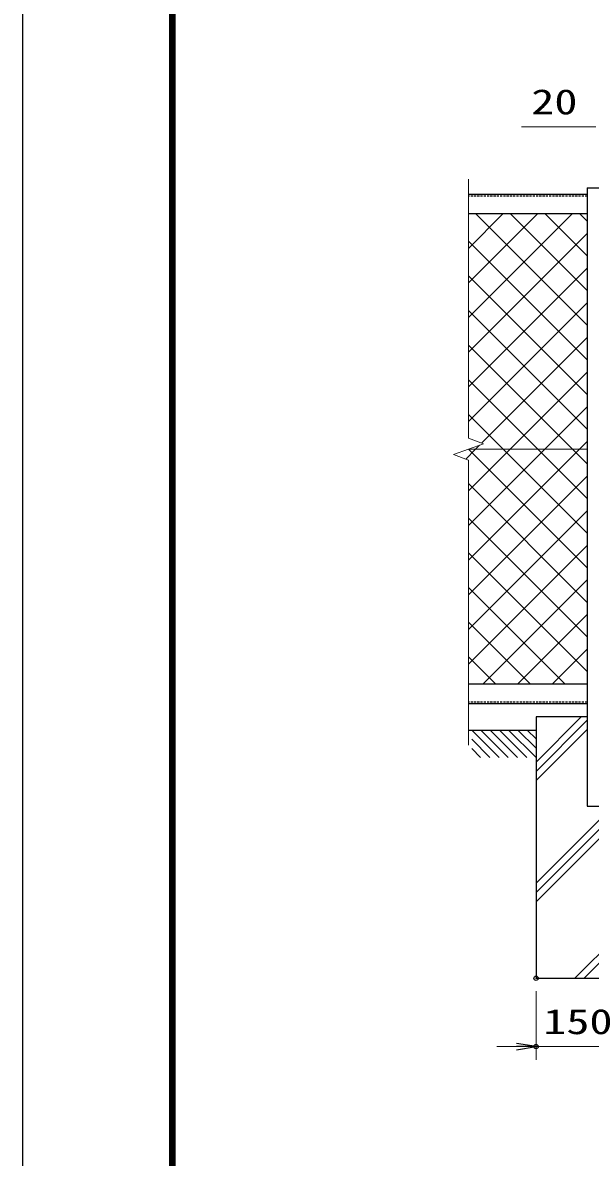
# Model space of a CAD drawing. Units: millimetres, scale not verified. Extents: x -5250 to 5250, y -3712 to 3712.
# Drawn here: x -5250 to -3947, y -745 to 1861 of the extents above; entities that cross this region are included whole.
import ezdxf
from ezdxf.enums import TextEntityAlignment as Align

# ---------------------------------------------------------------- set-up
doc = ezdxf.new("R2010")
doc.units = ezdxf.units.MM
doc.header["$LTSCALE"] = 20
doc.header["$PDMODE"] = 32
doc.header["$PDSIZE"] = 10
doc.linetypes.add('USER2', pattern=[0.375, 0.25, -0.125])
for name, color, linetype, lineweight in [('0-0_D-TTL', 7, 'Continuous', 25), ('0-3_D-STR1', 1, 'Continuous', 25), ('0-5_D-BMK', 2, 'Continuous', 13), ('0-6_D-STR-DIM', 7, 'Continuous', 13), ('0-7_0', 7, 'Continuous', 25), ('0-9_D-BGD', 7, 'Continuous', 25), ('0-A_D-STR2', 7, 'Continuous', 13), ('0-B_D-STR4', 7, 'Continuous', 25)]:
    doc.layers.add(name, color=color, linetype=linetype, lineweight=lineweight)
doc.layers.add('0-8_Defpoints', color=7, linetype='Continuous')
doc.styles.add('ＭＳ ゴシック', font='')
doc.styles.get('ＭＳ ゴシック').set_extended_font_data('MS Gothic')

# ---------------------------------------------------------------- blocks, each defined once
blk = doc.blocks.new('DARROWS')
at = {"layer": '0-7_0'}
blk.add_line((0, 0), (-19.982, 0), dxfattribs=at)
blk.add_lwpolyline([(-20, -3.333), (0, 0), (-20, 3.333)], dxfattribs=at)

msp = doc.modelspace()

# ---------------------------------------------------------------- linework, layer by layer
at = {"layer": '0-0_D-TTL', "color": 2}
msp.add_lwpolyline([(-5249.84, 3712.5), (5250.16, 3712.5), (5250.16, -3712.5), (-5249.84, -3712.5)], close=True, dxfattribs=at)
at = {"layer": '0-0_D-TTL'}
for points in [[(-4912.34, 3437.5), (4912.66, 3437.5), (4912.66, -3437.5), (-4912.34, -3437.5)], [(-4909.21, 3434.37), (4909.54, 3434.37), (4909.54, -3434.37), (-4909.21, -3434.37)], [(-4906.09, 3431.25), (4906.41, 3431.25), (4906.41, -3431.25), (-4906.09, -3431.25)], [(-4902.96, 3428.12), (4903.29, 3428.12), (4903.29, -3428.12), (-4902.96, -3428.12)], [(-4899.84, 3425), (4900.16, 3425), (4900.16, -3425), (-4899.84, -3425)]]:
    msp.add_lwpolyline(points, close=True, dxfattribs=at)
at = {"layer": '0-3_D-STR1'}
for p, q in [((-3953.8, 1466.46), (-4226.37, 1466.46)), ((-3953.8, 1481.46), (-3888.8, 1481.46)), ((-3953.8, 1481.46), (-3953.8, 61.46)), ((-3953.8, 1421.46), (-4226.37, 1421.46)), ((-3953.8, 341.46), (-4226.37, 341.46)), ((-3953.8, 296.46), (-4226.37, 296.46)), ((-3953.8, 61.46), (-3888.8, 61.46))]:
    msp.add_line(p, q, dxfattribs=at)
at = {"layer": '0-3_D-STR1', "linetype": 'USER2'}
for p, q in [((-3953.8, 1462.46), (-4226.37, 1462.46)), ((-3953.8, 300.46), (-4226.37, 300.46))]:
    msp.add_line(p, q, dxfattribs=at)
at = {"layer": '0-5_D-BMK'}
for p, q in [((-4226.37, 1501.46), (-4226.37, 1421.46)), ((-4226.37, 1421.46), (-4226.37, 906.46)), ((-4260.71, 868.96), (-4192.02, 893.96)), ((-4226.37, 906.46), (-4192.02, 893.96)), ((-4260.71, 868.96), (-4226.37, 856.46)), ((-4226.37, 856.46), (-4226.37, 341.46)), ((-4226.37, 341.46), (-4226.37, 201.46))]:
    msp.add_line(p, q, dxfattribs=at)
at = {"layer": '0-6_D-STR-DIM'}
for p, q in [((-3933.8, 1621.54), (-4104.8, 1621.54)), ((-4071.3, -363.54), (-4071.3, -520.66)), ((-4116.3, -490.66), (-4161.3, -490.66)), ((-3921.3, -490.66), (-4071.3, -490.66)), ((-3921.3, -490.66), (-3966.3, -490.66))]:
    msp.add_line(p, q, dxfattribs=at)
at = {"layer": '0-7_0'}
for p, q in [((-4226.37, 1342.54), (-4147.45, 1421.46)), ((-4226.37, 1262.99), (-4067.9, 1421.46)), ((-4226.37, 1183.45), (-3988.35, 1421.46)), ((-3953.8, 1166.01), (-4209.25, 1421.46)), ((-3953.8, 1245.56), (-4129.7, 1421.46)), ((-3953.8, 1325.11), (-4050.15, 1421.46)), ((-3953.8, 1404.66), (-3970.6, 1421.46)), ((-4226.37, 1103.9), (-3953.8, 1376.46)), ((-3953.8, 1086.47), (-4226.37, 1359.03)), ((-4226.37, 1024.35), (-3953.8, 1296.91)), ((-3953.8, 1006.92), (-4226.37, 1279.48)), ((-4226.37, 944.8), (-3953.8, 1217.36)), ((-3953.8, 927.37), (-4226.37, 1199.93)), ((-4196.15, 895.46), (-3953.8, 1137.81)), ((-3987.45, 881.46), (-4226.37, 1120.38)), ((-4130.6, 881.46), (-3953.8, 1058.26)), ((-4067, 881.46), (-4226.37, 1040.83)), ((-4051.05, 881.46), (-3953.8, 978.71)), ((-4146.55, 881.46), (-4226.37, 961.28)), ((-3971.5, 881.46), (-3953.8, 899.16)), ((-4226.37, 785.7), (-4130.6, 881.46)), ((-4226.37, 706.15), (-4051.05, 881.46)), ((-4226.37, 626.6), (-3971.5, 881.46)), ((-3953.8, 688.72), (-4146.55, 881.46)), ((-3953.8, 768.27), (-4067, 881.46)), ((-3953.8, 847.82), (-3987.45, 881.46)), ((-4226.37, 547.05), (-3953.8, 819.61)), ((-3953.8, 529.62), (-4226.37, 802.18)), ((-4226.37, 467.5), (-3953.8, 740.06)), ((-3953.8, 450.07), (-4226.37, 722.63)), ((-4226.37, 387.95), (-3953.8, 660.51)), ((-3953.8, 370.52), (-4226.37, 643.08)), ((-4193.3, 341.46), (-3953.8, 580.96)), ((-4004.29, 341.46), (-4226.37, 563.53)), ((-4113.76, 341.46), (-3953.8, 501.42)), ((-4083.84, 341.46), (-4226.37, 483.98)), ((-4034.21, 341.46), (-3953.8, 421.87)), ((-4163.39, 341.46), (-4226.37, 404.44)), ((-3954.66, 341.46), (-3953.8, 342.32))]:
    msp.add_line(p, q, dxfattribs=at)
for points in [[(-4232.81, 858.81), (-4210.15, 881.46), (-4200.87, 890.74)], [(-3953.8, 609.17), (-4226.1, 881.46), (-4226.17, 881.53)]]:
    msp.add_lwpolyline(points, dxfattribs=at)
at = {"layer": '0-8_Defpoints'}
for p in [(-4071.3, -333.54), (-4071.3, -490.66)]:
    msp.add_point(p, dxfattribs=at)
at = {"layer": '0-9_D-BGD'}
for p, q in [((-4226.37, 236.46), (-4071.3, 236.46)), ((-4219.03, 236.46), (-4156.16, 173.59)), ((-4197.81, 236.46), (-4134.94, 173.59)), ((-4176.6, 236.46), (-4113.73, 173.59)), ((-4155.39, 236.46), (-4092.52, 173.59)), ((-4134.17, 236.46), (-4071.3, 173.59)), ((-4112.96, 236.46), (-4071.3, 194.8)), ((-4091.75, 236.46), (-4071.3, 216.02)), ((-4219.03, 215.25), (-4177.37, 173.59)), ((-4219.03, 194.04), (-4198.58, 173.59))]:
    msp.add_line(p, q, dxfattribs=at)
at = {"layer": '0-A_D-STR2'}
msp.add_line((-3953.8, 881.46), (-4226.37, 881.46), dxfattribs=at)
at = {"layer": '0-B_D-STR4'}
for p, q in [((-4071.3, 266.46), (-4071.3, -333.54)), ((-3953.8, 266.46), (-4071.3, 266.46)), ((-4071.3, 162.68), (-3967.52, 266.46)), ((-4071.3, 141.46), (-3953.8, 258.96)), ((-4071.3, 120.25), (-3953.8, 237.75)), ((-4071.3, -136.78), (-3771.3, 163.22)), ((-4071.3, -157.99), (-3771.3, 142.01)), ((-4071.3, -115.57), (-3894.27, 61.46)), ((-3981.98, -333.54), (-3771.3, -122.86)), ((-3960.76, -333.54), (-3771.3, -144.08)), ((-4071.3, -333.54), (-3771.3, -333.54))]:
    msp.add_line(p, q, dxfattribs=at)

# ---------------------------------------------------------------- block references
at = {"layer": '0-6_D-STR-DIM', "xscale": 2.25, "yscale": 2.25}
msp.add_blockref('DARROWS', (-4071.3, -490.66), dxfattribs=at)

# ---------------------------------------------------------------- texts
at = {"layer": '0-6_D-STR-DIM', "style": 'ＭＳ ゴシック', "width": 1.35}
for s, p in [('20', (-4082.3, 1632.94)), ('150', (-4054.8, -479.26))]:
    msp.add_text(s, height=57.77, dxfattribs=at).set_placement(p, align=Align.BOTTOM_LEFT)

doc.saveas('drawing.dxf')
